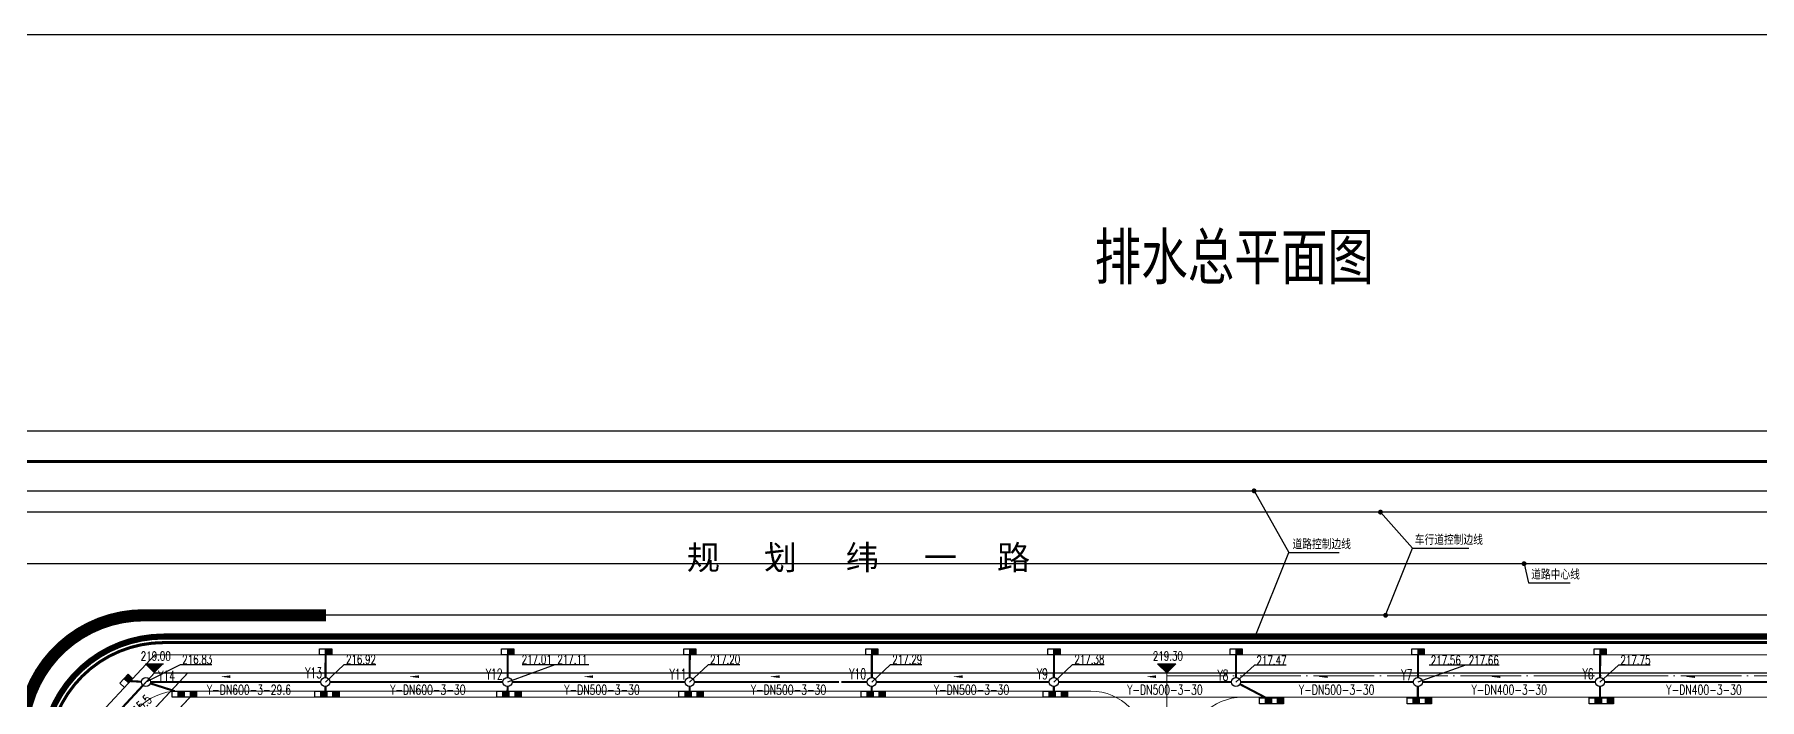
# Model space of a CAD drawing. Header units: metres. Extents: x 497246 to 997717, y 2998582 to 5998198.
# Drawn here: x 500145.6 to 500429.8, y 2999244 to 2999353.5 of the extents above; entities that cross this region are included whole.
import ezdxf
from ezdxf.enums import TextEntityAlignment as Align

# ---------------------------------------------------------------- set-up
doc = ezdxf.new("R2010")
doc.units = ezdxf.units.M
doc.header["$LTSCALE"] = 1000
for name, pattern in [('ACAD_ISO05W100', [34, 24, -3, 0.5, -3, 0.5, -3]), ('DASH', [0.35, 0.25, -0.1]), ('DASHDOT', [1, 0.5, -0.25, 0, -0.25]), ('DASHED', [19.05, 12.7, -6.35]), ('DOTE', [2.42, 2, -0.2, 0.02, -0.2]), ('PHANTOM2', [31.75, 15.875, -3.175, 3.175, -3.175, 3.175, -3.175])]:
    doc.linetypes.add(name, pattern=pattern)
doc.layers.get('0').update_dxf_attribs({"linetype": 'CONTINUOUS'})
for name, color, linetype in [('00-路名', 210, 'CONTINUOUS'), ('DIM_ELEV', 3, 'CONTINUOUS'), ('DIM_LEAD', 3, 'CONTINUOUS'), ('PIPE-雨水', 4, 'CONTINUOUS'), ('PUB_TEXT', 7, 'CONTINUOUS'), ('RD-中线', 1, 'DASHDOT'), ('RD-侧石线', 5, 'CONTINUOUS'), ('RD-红线', 7, 'CONTINUOUS'), ('TEXT', 7, 'CONTINUOUS'), ('TEXT_雨水', 7, 'CONTINUOUS'), ('TWT_雨水口', 4, 'CONTINUOUS'), ('WELL_雨水', 4, 'CONTINUOUS'), ('z_图框', 7, 'CONTINUOUS'), ('围墙', 6, 'FENCELINE2'), ('图例层', 7, 'CONTINUOUS'), ('用地边界', 7, 'CONTINUOUS'), ('红线', 1, 'PHANTOM2'), ('雨水标注', 100, 'CONTINUOUS')]:
    doc.layers.add(name, color=color, linetype=linetype)
doc.layers.add('道路', color=4, linetype='CONTINUOUS', lineweight=15)
doc.layers.add('道路中线', color=1, linetype='DOTE', lineweight=13)
doc.styles.add('_TCH_DIM', font='SIMPLEX', dxfattribs={"bigfont": 'GBCBIG'})
doc.styles.add('_TWT_WELL', font='SIMPLEX', dxfattribs={"width": 0.8, "height": 3.5, "bigfont": 'HZTXT'})
doc.styles.add('CLWD', font='ARIALN.TTF')
doc.styles.add('HZTXT', font='txt', dxfattribs={"width": 0.7, "bigfont": 'HZTXT'})
doc.styles.add('TG_LINETYPE', font='SIMPLEX', dxfattribs={"width": 0.8, "height": 3, "bigfont": 'HZTXT'})
doc.styles.add('正等线体', font='simhei.ttf')
doc.linetypes.add('FENCELINE2', pattern='A,6.35,-2.54,[132,ltypeshp.shx,S=2.54,R=0,X=-2.54,Y=0],-2.54,25.4', length=36.83)
doc.linetypes.add('TG_Y', pattern='A,2,-0.3,["Y",TG_LINETYPE,S=0.1,R=0,X=-0.23,Y=-0.15],0', length=2.3)

# ---------------------------------------------------------------- blocks, each defined once
blk = doc.blocks.new('$TwtSys$00000187')
blk.add_circle((0, 0), 0.5)
blk = doc.blocks.new('$TwtSys$00000424')
for p, q in [((-500, 250), (500, 250)), ((-500, -250), (-500, 250)), ((0, -250), (0, 250)), ((500, 250), (500, -250)), ((500, -250), (-500, -250))]:
    blk.add_line(p, q)
blk.add_solid([(0, 250), (500, 250), (0, -250), (500, -250)])
blk = doc.blocks.new('$TwtSys$00000425')
for p, q in [((-1000, -250), (-1000, 250)), ((-1000, 250), (0, 250)), ((-500, -250), (-500, 250)), ((0, 250), (1000, 250)), ((0, 250), (0, -250)), ((0, -250), (0, 250)), ((500, -250), (500, 250)), ((1000, 250), (1000, -250)), ((0, -250), (-1000, -250)), ((1000, -250), (0, -250))]:
    blk.add_line(p, q)
for points in [[(-500, 250), (0, 250), (-500, -250), (0, -250)], [(500, 250), (1000, 250), (500, -250), (1000, -250)]]:
    blk.add_solid(points)

msp = doc.modelspace()

# ---------------------------------------------------------------- hatches: boundary and pattern name
at = {"layer": 'DIM_ELEV'}
for points in [[(500165.4, 2999248.33), (500163.9, 2999249.83), (500166.9, 2999249.83)], [(500332.15, 2999248.34), (500330.65, 2999249.84), (500333.65, 2999249.84)]]:
    msp.add_hatch(color=0, dxfattribs=at).paths.add_polyline_path(points)

# ---------------------------------------------------------------- linework, layer by layer
at = {"layer": 'DIM_ELEV', "color": 0}
for p, q in [((500165.4, 2999248.33), (500163.9, 2999249.83)), ((500163.9, 2999249.83), (500166.9, 2999249.83)), ((500332.15, 2999248.34), (500330.65, 2999249.84)), ((500330.65, 2999249.84), (500333.65, 2999249.84)), ((500332.15, 2999248.34), (500333.65, 2999249.84))]:
    msp.add_line(p, q, dxfattribs=at)
at = {"layer": 'DIM_LEAD'}
for p, q in [((500346.55, 2999278.33), (500352.25, 2999268.19)), ((500367.37, 2999274.83), (500372.64, 2999268.91)), ((500368.22, 2999257.83), (500372.64, 2999268.91)), ((500372.64, 2999268.91), (500381.92, 2999268.91)), ((500346.73, 2999254.33), (500352.25, 2999268.19)), ((500352.25, 2999268.19), (500360.55, 2999268.19)), ((500391.03, 2999266.33), (500391.77, 2999263.2)), ((500391.77, 2999263.2), (500398.64, 2999263.2))]:
    msp.add_line(p, q, dxfattribs=at)
at = {"layer": 'DIM_LEAD', "const_width": 0.4}
for points in [[(500346.45, 2999278.51, 1), (500346.65, 2999278.16, 1)], [(500367.23, 2999274.98, 1), (500367.5, 2999274.68, 1)], [(500390.98, 2999266.53, 1), (500391.07, 2999266.14, 1)], [(500368.14, 2999257.65, 1), (500368.29, 2999258.02, 1)], [(500346.66, 2999254.15, 1), (500346.81, 2999254.52, 1)]]:
    msp.add_lwpolyline(points, format="xyb", close=True, dxfattribs=at)
at = {"layer": 'PIPE-雨水', "color": 0, "linetype": 'TG_Y', "ltscale": 2.5, "const_width": 0.35}
for points in [[(500193.56, 2999247.58), (500193.58, 2999251.33)], [(500223.56, 2999247.58), (500223.58, 2999251.33)], [(500253.56, 2999247.58), (500253.58, 2999251.33)], [(500283.56, 2999247.58), (500283.58, 2999251.33)], [(500313.56, 2999247.58), (500313.58, 2999251.33)], [(500343.56, 2999247.58), (500343.58, 2999251.33)], [(500373.54, 2999247.58), (500373.56, 2999251.33)], [(500403.54, 2999247.58), (500403.56, 2999251.33)], [(500193.55, 2999244.33), (500193.56, 2999246.08)], [(500223.55, 2999244.33), (500223.56, 2999246.08)], [(500253.55, 2999244.33), (500253.56, 2999246.08)], [(500283.55, 2999244.33), (500283.56, 2999246.08)], [(500313.55, 2999244.33), (500313.56, 2999246.08)], [(500348.46, 2999244.25), (500344.22, 2999246.48)], [(500373.52, 2999244.25), (500373.53, 2999246.08)], [(500403.52, 2999244.25), (500403.53, 2999246.08)]]:
    msp.add_lwpolyline(points, dxfattribs=at)
at = {"layer": 'PIPE-雨水', "color": 0, "linetype": 'TG_Y', "ltscale": 0.005, "const_width": 0.35}
for points in [[(500163.49, 2999246.28), (500154, 2999236.03)], [(500161.38, 2999246.99), (500163.25, 2999246.88)], [(500168.73, 2999245.33), (500164.71, 2999246.61)], [(500164.74, 2999246.83), (500192.8, 2999246.83)], [(500194.3, 2999246.83), (500222.8, 2999246.83)], [(500224.3, 2999246.83), (500252.8, 2999246.83)], [(500254.3, 2999246.83), (500278.15, 2999246.83)], [(500278.56, 2999246.83), (500282.8, 2999246.83)], [(500284.3, 2999246.83), (500312.8, 2999246.83)], [(500314.3, 2999246.83), (500342.8, 2999246.83)], [(500344.3, 2999246.83), (500372.78, 2999246.83)], [(500374.28, 2999246.83), (500402.78, 2999246.83)], [(500404.28, 2999246.83), (500432.78, 2999246.83)]]:
    msp.add_lwpolyline(points, dxfattribs=at)
at = {"layer": 'PIPE-雨水', "color": 70, "linetype": 'ByBlock'}
for points in [[(500180.76, 2999247.71, 0, 0, 0), (500176.27, 2999247.72, 0, 0.432, 0), (500177.89, 2999247.72, 0, 0, 0)], [(500211.8, 2999247.71, 0, 0, 0), (500207.32, 2999247.72, 0, 0.432, 0), (500208.94, 2999247.72, 0, 0, 0)], [(500240.51, 2999247.71, 0, 0, 0), (500236.03, 2999247.72, 0, 0.432, 0), (500237.65, 2999247.72, 0, 0, 0)], [(500271.22, 2999247.71, 0, 0, 0), (500266.74, 2999247.72, 0, 0.432, 0), (500268.36, 2999247.72, 0, 0, 0)], [(500301.37, 2999247.71, 0, 0, 0), (500296.89, 2999247.72, 0, 0.432, 0), (500298.51, 2999247.72, 0, 0, 0)], [(500333.25, 2999247.71, 0, 0, 0), (500328.77, 2999247.72, 0, 0.432, 0), (500330.39, 2999247.72, 0, 0, 0)], [(500361.55, 2999247.71, 0, 0, 0), (500357.06, 2999247.72, 0, 0.432, 0), (500358.68, 2999247.72, 0, 0, 0)], [(500389.97, 2999247.71, 0, 0, 0), (500385.48, 2999247.72, 0, 0.432, 0), (500387.1, 2999247.72, 0, 0, 0)], [(500422.07, 2999247.71, 0, 0, 0), (500417.58, 2999247.72, 0, 0.432, 0), (500419.2, 2999247.72, 0, 0, 0)]]:
    msp.add_lwpolyline(points, format="xyseb", dxfattribs=at)
at = {"layer": 'RD-中线', "color": 6, "linetype": 'DASHDOT', "ltscale": 80}
msp.add_line((500582.02, 2999266.33), (500085.3, 2999266.33), dxfattribs=at)
at = {"layer": 'RD-侧石线', "color": 5, "ltscale": 0.1}
for p, q in [((500607.99, 2999274.83), (500083.12, 2999274.83)), ((500536.15, 2999257.83), (500163.63, 2999257.83))]:
    msp.add_line(p, q, dxfattribs=at)
msp.add_arc((500163.63, 2999237.83), 20, 90, 180, dxfattribs=at)
at = {"layer": 'RD-红线', "ltscale": 0.1}
msp.add_line((500079.59, 2999278.33), (500607.99, 2999278.33), dxfattribs=at)
msp.add_lwpolyline([(500146.94, 2999232.92), (500146.89, 2999234.33, -0.414214), (500166.89, 2999254.33), (500562.5, 2999254.33)], format="xyb", dxfattribs=at)
msp.add_lwpolyline([(500146.94, 2999232.92), (500146.89, 2999234.33, -0.414214), (500166.89, 2999254.33), (500562.5, 2999254.33)], format="xyb", dxfattribs=at)
at = {"layer": 'WELL_雨水', "color": 3, "ltscale": 10}
msp.add_lwpolyline([(498570.56, 2999353.53), (501143.28, 2999353.53), (501143.28, 2998582.04), (498570.56, 2998582.04)], close=True, dxfattribs=at)
at = {"layer": 'z_图框'}
msp.add_lwpolyline([(500072.8, 2998867.69), (500667.3, 2998867.69), (500667.3, 2999288.19), (500072.8, 2999288.19)], close=True, dxfattribs=at)
at = {"layer": 'z_图框', "const_width": 0.5}
msp.add_lwpolyline([(500085.3, 2998872.69), (500662.3, 2998872.69), (500662.3, 2999283.19), (500085.3, 2999283.19)], close=True, dxfattribs=at)
at = {"layer": '围墙', "ltscale": 0.3, "const_width": 0.5, "flags": 128}
msp.add_lwpolyline([(500150.49, 2999162.67, 0.01723), (500147.94, 2999232.97), (500147.89, 2999234.35, -0.413944), (500166.89, 2999253.33), (500541.38, 2999253.33)], format="xyb", dxfattribs=at)
at = {"layer": '图例层', "color": 1, "linetype": 'DASHED', "ltscale": 0.5}
msp.add_line((500165.4, 2999248.33), (500551.15, 2999248.33), dxfattribs=at)
at = {"layer": '图例层', "color": 253, "const_width": 2, "flags": 128}
msp.add_lwpolyline([(500193.63, 2999257.83), (500163.63, 2999257.83, 0.414214), (500143.63, 2999237.83), (500143.93, 2999232.91)], format="xyb", dxfattribs=at)
at = {"layer": '图例层', "color": 1, "linetype": 'DASHED', "ltscale": 0.5, "const_width": 0.2}
for points in [[(500153.2, 2999229.37), (500170.87, 2999248.33)], [(500170.87, 2999248.33), (500554.86, 2999248.33)]]:
    msp.add_lwpolyline(points, dxfattribs=at)
at = {"layer": '图例层', "color": 11, "linetype": 'DASH', "ltscale": 20, "const_width": 0.2, "flags": 128}
for points in [[(500157.21, 2999229.28), (500171.24, 2999244.33)], [(500171.24, 2999244.33), (500552.13, 2999244.33)]]:
    msp.add_lwpolyline(points, dxfattribs=at)
at = {"layer": '用地边界', "color": 0}
msp.add_lwpolyline([(500662.3, 2999254.33), (500166.89, 2999254.33, 0.414214), (500146.89, 2999234.33), (500146.94, 2999232.92, -0.017235), (500149.49, 2999162.67), (500149.78, 2998995.3), (500153.33, 2998970.3), (500153.41, 2998924.83, 0.37059), (500170.4, 2998905.06), (500171.58, 2998904.92), (500173.41, 2998904.83), (500240.42, 2998904.83), (500265.42, 2998901.33), (500622.52, 2998901.33)], format="xyb", dxfattribs=at)
at = {"layer": '红线', "color": 1, "linetype": 'ACAD_ISO05W100', "flags": 128}
for const_width in [1, 1, 1, 1, 0.7, 0.7, 0.7, 0.7]:
    msp.add_lwpolyline([(500559.45, 2999254.33), (500566.15, 2999158.94), (500571.75, 2999129.26), (500579.16, 2999023.72), (500577.77, 2998993.55), (500584.25, 2998901.33), (500265.42, 2998901.33), (500240.42, 2998904.83), (500173.41, 2998904.83), (500171.58, 2998904.92), (500170.4, 2998905.06, -0.37059), (500153.41, 2998924.83), (500153.33, 2998970.3), (500149.78, 2998995.3), (500149.49, 2999162.67, 0.017235), (500146.94, 2999232.92), (500146.89, 2999234.33, -0.414214), (500166.89, 2999254.33), (500559.45, 2999254.33)], format="xyb", close=True, dxfattribs=dict(at, const_width=const_width))
at = {"layer": '道路', "linetype": 'ByBlock', "lineweight": 0, "ltscale": 0.2}
for p, q in [((500152.7, 2999237.63), (500165.46, 2999251.33)), ((500165.46, 2999251.33), (500538.55, 2999251.33)), ((500169.25, 2999245.33), (500319.65, 2999245.33)), ((500344.65, 2999244.33), (500542.65, 2999244.33)), ((500344.65, 2999244.33), (500542.65, 2999244.33))]:
    msp.add_line(p, q, dxfattribs=at)
for centre, start, end in [((500169.25, 2999236.33), 90, 137.0274), ((500319.65, 2999236.33), 0, 90), ((500344.65, 2999235.33), 90, 180)]:
    msp.add_arc(centre, 9, start, end, dxfattribs=at)
at = {"layer": '道路中线', "ltscale": 5}
for p, q in [((500332.15, 2999248.83), (500332.15, 2999166.83)), ((500154.16, 2999236.27), (500165.4, 2999248.33))]:
    msp.add_line(p, q, dxfattribs=at)
at = {"layer": '道路中线', "ltscale": 0.005}
for p, q in [((500154.16, 2999236.27), (500165.4, 2999248.33)), ((500165.4, 2999248.33), (500332.15, 2999248.33)), ((500332.15, 2999248.33), (500332.15, 2999166.33)), ((500332.15, 2999247.83), (500551.15, 2999247.83)), ((500332.15, 2999247.83), (500551.15, 2999247.83))]:
    msp.add_line(p, q, dxfattribs=at)
at = {"layer": '雨水标注', "color": 70}
for p, q in [((500169.62, 2999249.68), (500163.98, 2999246.83)), ((500174.85, 2999249.68), (500169.62, 2999249.68)), ((500196.6, 2999249.68), (500193.55, 2999246.83)), ((500201.83, 2999249.68), (500196.6, 2999249.68)), ((500231.37, 2999249.68), (500223.55, 2999246.83)), ((500231.37, 2999249.68), (500225.99, 2999249.68)), ((500236.94, 2999249.68), (500231.37, 2999249.68)), ((500256.6, 2999249.68), (500253.55, 2999246.83)), ((500261.83, 2999249.68), (500256.6, 2999249.68)), ((500286.6, 2999249.68), (500283.55, 2999246.83)), ((500291.83, 2999249.68), (500286.6, 2999249.68)), ((500316.6, 2999249.68), (500313.55, 2999246.83)), ((500321.83, 2999249.68), (500316.6, 2999249.68)), ((500346.6, 2999249.6), (500343.55, 2999246.83)), ((500351.83, 2999249.6), (500346.6, 2999249.6)), ((500381.35, 2999249.6), (500373.53, 2999246.83)), ((500381.35, 2999249.6), (500375.39, 2999249.6)), ((500386.91, 2999249.6), (500381.35, 2999249.6)), ((500406.58, 2999249.61), (500403.53, 2999246.83)), ((500411.8, 2999249.61), (500406.58, 2999249.61))]:
    msp.add_line(p, q, dxfattribs=at)

# ---------------------------------------------------------------- block references
at = {"layer": 'TWT_雨水口', "xscale": 0.002, "yscale": 0.002, "zscale": 0.002}
for name, p in [('$TwtSys$00000424', (500193.58, 2999251.83)), ('$TwtSys$00000424', (500223.58, 2999251.83)), ('$TwtSys$00000424', (500253.58, 2999251.83)), ('$TwtSys$00000424', (500283.58, 2999251.83)), ('$TwtSys$00000424', (500313.58, 2999251.83)), ('$TwtSys$00000424', (500343.58, 2999251.83)), ('$TwtSys$00000424', (500373.55, 2999251.83)), ('$TwtSys$00000424', (500403.55, 2999251.83)), ('$TwtSys$00000425', (500170.3, 2999244.83)), ('$TwtSys$00000425', (500193.79, 2999244.83)), ('$TwtSys$00000425', (500223.79, 2999244.83)), ('$TwtSys$00000425', (500253.79, 2999244.83)), ('$TwtSys$00000425', (500283.79, 2999244.83)), ('$TwtSys$00000425', (500313.79, 2999244.83)), ('$TwtSys$00000425', (500349.41, 2999243.75)), ('$TwtSys$00000425', (500373.76, 2999243.75)), ('$TwtSys$00000425', (500403.76, 2999243.75))]:
    msp.add_blockref(name, p, dxfattribs=at)
at = {"layer": 'TWT_雨水口', "xscale": 0.002, "yscale": 0.002, "zscale": 0.002, "rotation": 47.62778676559321}
msp.add_blockref('$TwtSys$00000424', (500160.74, 2999247.03), dxfattribs=at)
at = {"layer": 'WELL_雨水', "xscale": 1.5, "yscale": 1.5, "zscale": 1.5}
for p in [(500163.99, 2999246.83), (500193.55, 2999246.83), (500223.55, 2999246.83), (500253.55, 2999246.83), (500283.55, 2999246.83), (500313.55, 2999246.83), (500343.55, 2999246.83), (500373.53, 2999246.83), (500403.53, 2999246.83)]:
    msp.add_blockref('$TwtSys$00000187', p, dxfattribs=at)

# ---------------------------------------------------------------- texts
at = {"layer": '00-路名', "color": 0, "linetype": 'Continuous', "char_height": 4, "width": 718.7944, "attachment_point": 1, "style": '正等线体'}
for s, insert in [('规', (500253.1, 2999269.35)), ('划', (500265.79, 2999269.35)), ('纬', (500279.27, 2999269.35)), ('路', (500304.19, 2999269.35)), ('一', (500292.16, 2999269.35))]:
    msp.add_mtext(s, dxfattribs=dict(at, insert=insert))
at = {"layer": 'PIPE-雨水', "color": 70, "style": 'HZTXT', "width": 0.7}
for s, p in [('Y-DN600-3-29.6', (500180.96, 2999245.56, 20.88)), ('Y-DN600-3-30', (500210.42, 2999245.56, 20.88)), ('Y-DN500-3-30', (500239.12, 2999245.56, 20.88)), ('Y-DN500-3-30', (500269.84, 2999245.56, 20.88)), ('Y-DN500-3-30', (500299.99, 2999245.56, 20.88)), ('Y-DN500-3-30', (500331.86, 2999245.56, 20.88)), ('Y-DN500-3-30', (500360.16, 2999245.56, 20.88)), ('Y-DN400-3-30', (500388.58, 2999245.56, 20.88)), ('Y-DN400-3-30', (500420.68, 2999245.56, 20.88))]:
    msp.add_text(s, height=1.6, dxfattribs=at).set_placement(p, align=Align.MIDDLE)
msp.add_text('Y-DN600-3-15.5', height=1.6, rotation=46.2931, dxfattribs=at).set_placement((500159.73, 2999239.32), align=Align.MIDDLE)
at = {"layer": 'PUB_TEXT', "style": '_TCH_DIM'}
for s, p in [('道路控制边线', (500352.88, 2999268.71)), ('车行道控制边线', (500373.02, 2999269.43)), ('道路中心线', (500392.2, 2999263.72))]:
    msp.add_text(s, height=1.688, dxfattribs=at).set_placement(p)
at = {"layer": 'PUB_TEXT', "color": 0, "style": '_TCH_DIM', "width": 0.705882}
for s, p in [('219.00', (500163.12, 2999250.36)), ('219.30', (500329.87, 2999250.37))]:
    msp.add_text(s, height=1.488, dxfattribs=at).set_placement(p)
at = {"layer": 'TEXT', "color": 30, "style": 'CLWD', "width": 0.75}
msp.add_text('排水总平面图', height=7.5, dxfattribs=at).set_placement((500320.27, 2999313.19))
at = {"layer": 'TEXT_雨水', "style": '_TWT_WELL', "width": 0.64}
for s, p in [('Y14', (500165.98, 2999246.95)), ('Y13', (500190.22, 2999247.48)), ('Y12', (500219.96, 2999247.26)), ('Y11', (500250.23, 2999247.24)), ('Y10', (500279.84, 2999247.29)), ('Y9', (500310.76, 2999247.3)), ('Y8', (500340.5, 2999247.11)), ('Y7', (500370.79, 2999247.13)), ('Y6', (500400.65, 2999247.3))]:
    msp.add_text(s, height=1.75, dxfattribs=at).set_placement(p)
at = {"layer": '雨水标注', "color": 70, "style": 'HZTXT', "width": 0.7}
for s, p in [('216.83', (500172.43, 2999250.56, 20.88)), ('216.92', (500199.41, 2999250.56, 20.88)), ('217.01', (500228.37, 2999250.56, 20.88)), ('217.11', (500234.24, 2999250.56, 20.88)), ('217.20', (500259.41, 2999250.56, 20.88)), ('217.29', (500289.41, 2999250.56, 20.88)), ('217.38', (500319.41, 2999250.56, 20.88)), ('217.47', (500349.41, 2999250.41, 20.88)), ('217.56', (500378.13, 2999250.43, 20.88)), ('217.66', (500384.39, 2999250.43, 20.88)), ('217.75', (500409.38, 2999250.45, 20.88))]:
    msp.add_text(s, height=1.5, dxfattribs=at).set_placement(p, align=Align.MIDDLE)

doc.saveas('drawing.dxf')
